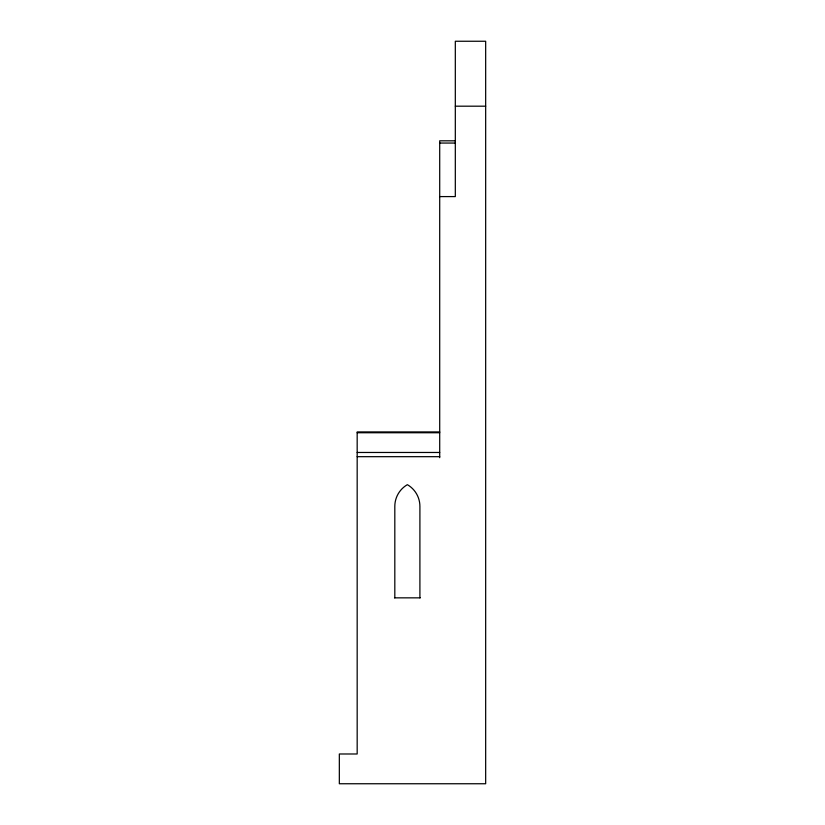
<?xml version="1.0" encoding="UTF-8"?>
<svg xmlns="http://www.w3.org/2000/svg" width="825" height="825" viewBox="0 0 825 825"><rect width="100%" height="100%" fill="white"/><g stroke="black" fill="none" stroke-linecap="round" stroke-linejoin="round"><path stroke-width="1.24" d="M455.317 106.188L485.667 106.188M455.317 140.817L439.704 140.817L439.704 457.689M439.704 143.055L455.317 143.055M439.704 196.587L455.317 196.587L455.317 41.25L485.667 41.25L485.667 783.75L339.333 783.75L339.333 753.988L357.173 753.988L357.173 431.929L439.704 431.929M357.173 432.743L439.704 432.743M357.173 452.471L439.704 452.471M357.173 456.679L439.704 456.679M394.494 597.847L420.224 597.847M419.904 597.847L419.904 506.395A25.09 25.09 0 0 0 407.364 484.667A25.09 25.09 0 0 0 394.814 506.395L394.814 597.847"/></g></svg>
